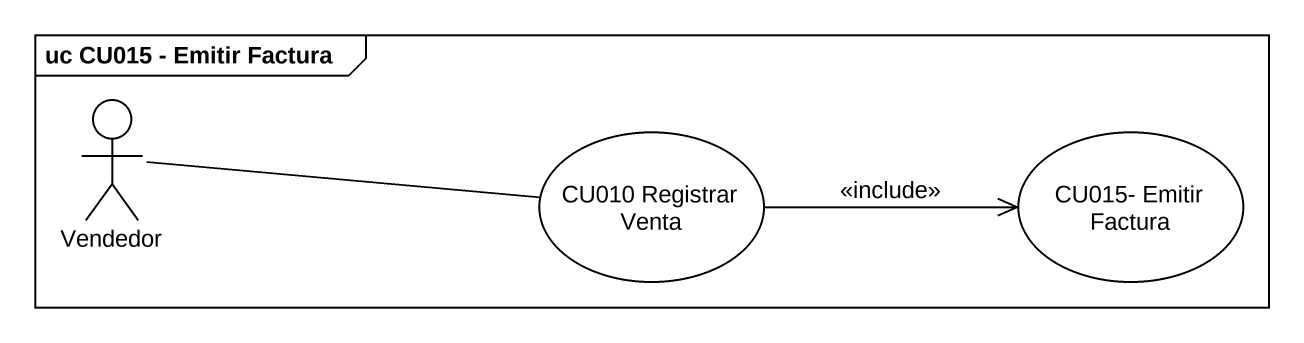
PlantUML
@startuml
mainframe uc CU015 - Emitir Factura
actor Vendedor
usecase "CU010 Registrar Venta" as CU010_Registrar_Venta
usecase "CU015- Emitir Factura" as CU015_Emitir_Factura
Vendedor -right- CU010_Registrar_Venta
CU010_Registrar_Venta -right-> CU015_Emitir_Factura
CU010_Registrar_Venta .right.> CU015_Emitir_Factura : <<include>>
@enduml
